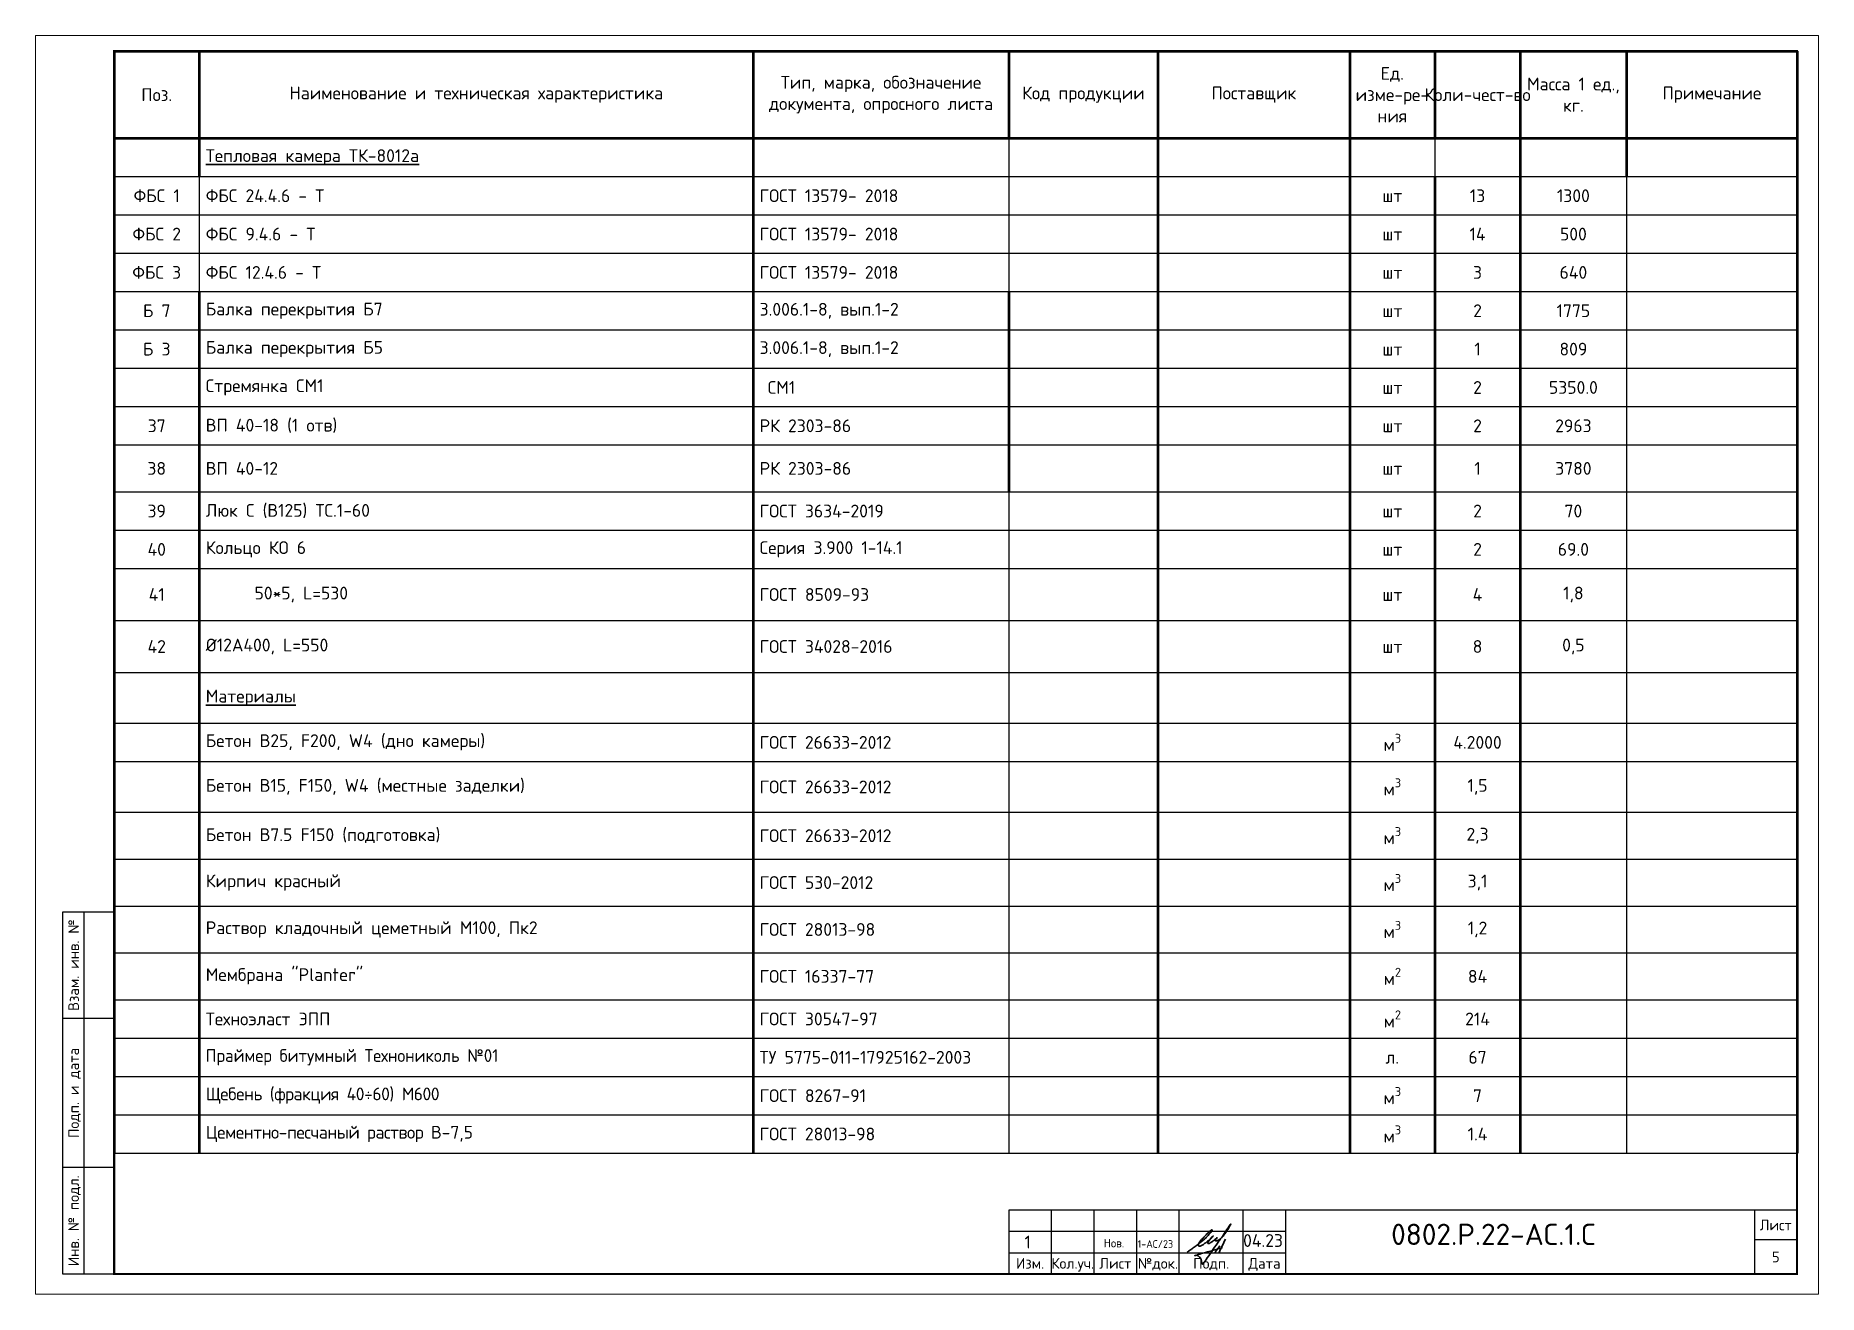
# Paper-space layout '№5' of a CAD drawing. Header units: metres, sheet in millimetres. Extents: x 0 to 418, y 0 to 295.
# The model-space entities are those that its viewports show. They can reach past a viewport. Long polylines and large blocks are cut down to what shows.
import ezdxf
from ezdxf.enums import TextEntityAlignment as Align

# ---------------------------------------------------------------- set-up
doc = ezdxf.new("R2010")
doc.units = ezdxf.units.M
doc.layers.add('Размерный', color=4, linetype='Continuous', lineweight=30)
doc.layers.add('таблица', color=250, linetype='Continuous', lineweight=35)
doc.layers.add('рамка', color=7, linetype='Continuous')
doc.styles.add('-ISOCPEUR-', font='isocpeur.ttf')
doc.styles.get("Standard").update_dxf_attribs({"font": 'GOST_Common.ttf'})

# ---------------------------------------------------------------- blocks, each defined once
blk = doc.blocks.new('*T561')
at = {"layer": 'таблица', "color": 7, "lineweight": 50, "transparency": 16777216}
for p, q in [((0, 0), (395, 0)), ((0, 0), (0, -20.43)), ((20, 0), (20, -20.43)), ((150, 0), (150, -20.43)), ((210, 0), (210, -20.43)), ((245, 0), (245, -20.43)), ((290, 0), (290, -20.43)), ((310, 0), (310, -20.43)), ((330, 0), (330, -20.43)), ((355, 0), (355, -20.43)), ((395, 0), (395, -20.43))]:
    blk.add_line(p, q, dxfattribs=at)
at = {"layer": 'таблица', "color": 0, "lineweight": 50, "transparency": 16777216}
for p, q in [((0, -20.43), (150, -20.43)), ((0, -20.43), (0, -258.64)), ((20, -20.43), (20, -29.43)), ((210, -20.43), (395, -20.43)), ((245, -20.43), (245, -258.64)), ((290, -20.43), (290, -29.43)), ((330, -20.43), (330, -29.43)), ((355, -20.43), (355, -29.43)), ((395, -20.43), (395, -258.64)), ((20, -56.43), (20, -258.64)), ((210, -56.43), (210, -103.43))]:
    blk.add_line(p, q, dxfattribs=at)
at = {"layer": 'таблица', "color": 0, "linetype": 'ByBlock', "lineweight": 50, "transparency": 16777216}
for p, q in [((150, -20.43), (210, -20.43)), ((150, -20.43), (150, -258.64)), ((290, -29.43), (290, -258.64)), ((310, -29.43), (310, -258.64)), ((330, -29.43), (330, -258.64))]:
    blk.add_line(p, q, dxfattribs=at)
at = {"layer": 'таблица', "color": 0, "linetype": 'ByBlock', "lineweight": -2, "transparency": 16777216}
for p, q in [((210, -20.43), (210, -56.43)), ((310, -20.43), (310, -29.43)), ((20, -29.43), (20, -56.43)), ((355, -29.43), (355, -258.64)), ((245, -38.43), (290, -38.43)), ((310, -38.43), (355, -38.43)), ((245, -47.43), (290, -47.43)), ((310, -47.43), (355, -47.43)), ((210, -103.43), (210, -258.64))]:
    blk.add_line(p, q, dxfattribs=at)
at = {"layer": 'таблица', "color": 0, "lineweight": 25, "transparency": 16777216}
for p, q in [((0, -29.43), (20, -29.43)), ((210, -29.43), (290, -29.43)), ((310, -29.43), (395, -29.43)), ((0, -38.43), (20, -38.43)), ((210, -38.43), (245, -38.43)), ((355, -38.43), (395, -38.43)), ((0, -47.43), (20, -47.43)), ((210, -47.43), (245, -47.43)), ((355, -47.43), (395, -47.43)), ((0, -56.43), (20, -56.43)), ((210, -56.43), (245, -56.43)), ((355, -56.43), (395, -56.43)), ((0, -65.43), (20, -65.43)), ((210, -65.43), (245, -65.43)), ((355, -65.43), (395, -65.43)), ((0, -74.43), (20, -74.43)), ((210, -74.43), (245, -74.43)), ((355, -74.43), (395, -74.43)), ((0, -83.43), (20, -83.43)), ((210, -83.43), (245, -83.43)), ((355, -83.43), (395, -83.43)), ((0, -92.43), (20, -92.43)), ((210, -92.43), (245, -92.43)), ((355, -92.43), (395, -92.43)), ((0, -103.43), (20, -103.43)), ((210, -103.43), (245, -103.43)), ((355, -103.43), (395, -103.43)), ((0, -112.43), (20, -112.43)), ((210, -112.43), (245, -112.43)), ((355, -112.43), (395, -112.43)), ((0, -121.43), (20, -121.43)), ((210, -121.43), (245, -121.43)), ((355, -121.43), (395, -121.43)), ((0, -133.63), (20, -133.63)), ((210, -133.63), (245, -133.63)), ((355, -133.63), (395, -133.63)), ((0, -145.83), (20, -145.83)), ((210, -145.83), (245, -145.83)), ((355, -145.83), (395, -145.83)), ((0, -157.73), (20, -157.73)), ((210, -157.73), (245, -157.73)), ((355, -157.73), (395, -157.73)), ((0, -166.73), (20, -166.73)), ((210, -166.73), (245, -166.73)), ((355, -166.73), (395, -166.73)), ((0, -178.63), (20, -178.63)), ((210, -178.63), (245, -178.63)), ((355, -178.63), (395, -178.63)), ((0, -189.63), (20, -189.63)), ((210, -189.63), (245, -189.63)), ((355, -189.63), (395, -189.63)), ((0, -200.63), (20, -200.63)), ((210, -200.63), (245, -200.63)), ((355, -200.63), (395, -200.63)), ((0, -211.64), (20, -211.64)), ((210, -211.64), (245, -211.64)), ((355, -211.64), (395, -211.64)), ((0, -222.64), (20, -222.64)), ((210, -222.64), (245, -222.64)), ((355, -222.64), (395, -222.64)), ((0, -231.64), (20, -231.64)), ((210, -231.64), (245, -231.64)), ((355, -231.64), (395, -231.64)), ((0, -240.64), (20, -240.64)), ((210, -240.64), (245, -240.64)), ((355, -240.64), (395, -240.64)), ((0, -249.64), (20, -249.64)), ((210, -249.64), (245, -249.64)), ((355, -249.64), (395, -249.64)), ((0, -258.64), (20, -258.64)), ((210, -258.64), (245, -258.64)), ((355, -258.64), (395, -258.64))]:
    blk.add_line(p, q, dxfattribs=at)
at = {"layer": 'таблица', "color": 0, "linetype": 'ByBlock', "lineweight": 25, "transparency": 16777216}
for p, q in [((20, -29.43), (210, -29.43)), ((290, -29.43), (310, -29.43)), ((20, -38.43), (210, -38.43)), ((290, -38.43), (310, -38.43)), ((20, -47.43), (210, -47.43)), ((290, -47.43), (310, -47.43)), ((20, -56.43), (210, -56.43)), ((245, -56.43), (355, -56.43)), ((20, -65.43), (210, -65.43)), ((245, -65.43), (355, -65.43)), ((20, -74.43), (210, -74.43)), ((245, -74.43), (355, -74.43)), ((20, -83.43), (210, -83.43)), ((245, -83.43), (355, -83.43)), ((20, -92.43), (210, -92.43)), ((245, -92.43), (355, -92.43)), ((20, -103.43), (210, -103.43)), ((245, -103.43), (355, -103.43)), ((20, -112.43), (210, -112.43)), ((245, -112.43), (355, -112.43)), ((20, -121.43), (210, -121.43)), ((245, -121.43), (355, -121.43)), ((20, -133.63), (210, -133.63)), ((245, -133.63), (355, -133.63)), ((20, -145.83), (210, -145.83)), ((245, -145.83), (355, -145.83)), ((20, -157.73), (210, -157.73)), ((245, -157.73), (355, -157.73)), ((20, -166.73), (210, -166.73)), ((245, -166.73), (355, -166.73)), ((20, -178.63), (210, -178.63)), ((245, -178.63), (355, -178.63)), ((20, -189.63), (210, -189.63)), ((245, -189.63), (355, -189.63)), ((20, -200.63), (210, -200.63)), ((245, -200.63), (355, -200.63)), ((20, -211.64), (210, -211.64)), ((245, -211.64), (355, -211.64)), ((20, -222.64), (210, -222.64)), ((245, -222.64), (355, -222.64)), ((20, -231.64), (210, -231.64)), ((245, -231.64), (355, -231.64)), ((20, -240.64), (210, -240.64)), ((245, -240.64), (355, -240.64)), ((20, -249.64), (210, -249.64)), ((245, -249.64), (355, -249.64)), ((20, -258.64), (210, -258.64)), ((245, -258.64), (355, -258.64))]:
    blk.add_line(p, q, dxfattribs=at)
at = {"layer": 'таблица', "color": 7, "transparency": 16777216, "char_height": 3, "attachment_point": 5, "style": '-ISOCPEUR-'}
for s, insert, width in [('Ед. изме-ре- ния', (300, -10.22), 17), ('Наименование и техническая характеристика', (85, -10.22), 127), ('Тип, марка, обозначение документа, опросного листа', (180, -10.22), 57), ('Код продукции', (227.5, -10.22), 32), ('Поставщик', (267.5, -10.22), 42), ('Масса 1 ед., кг.', (342.5, -10.22), 22), ('Примечание', (375, -10.22), 37), ('Поз.', (10, -10.22), 17), ('Коли-чест-во', (320, -10.22), 17), ('ФБС 1', (10, -33.93), 17), ('ФБС 2', (10, -42.93), 17), ('ФБС 3', (10, -51.93), 17), ('Б 7', (10, -60.93), 17), ('Б 3', (10, -69.93), 17), ('37', (10, -87.93), 17), ('38', (10, -97.93), 17), ('39', (10, -107.93), 17), ('41', (10, -127.53), 17), ('42', (10, -139.73), 17)]:
    blk.add_mtext(s, dxfattribs=dict(at, insert=insert, width=width))
at = {"layer": 'таблица', "color": 0, "transparency": 16777216, "char_height": 3, "style": '-ISOCPEUR-'}
for s, insert, width, attachment_point in [('{\\LТепловая камера ТК-8012а}', (21.5, -24.93), 127, 4), ('ФБС 24.4.6 - Т', (21.5, -33.93), 127, 4), ('ГОСТ 13579- 2018', (151.5, -33.93), 57, 4), ('шт', (300, -33.93), 17, 5), ('13', (320, -33.93), 17, 5), ('1300', (342.5, -33.93), 22, 5), ('ФБС 9.4.6 - Т', (21.5, -42.93), 127, 4), ('ГОСТ 13579- 2018', (151.5, -42.93), 57, 4), ('14', (320, -42.93), 17, 5), ('500', (342.5, -42.93), 22, 5), ('шт', (300, -42.93), 17, 5), ('ФБС 12.4.6 - Т', (21.5, -51.93), 127, 4), ('ГОСТ 13579- 2018', (151.5, -51.93), 57, 4), ('шт', (300, -51.93), 17, 5), ('3', (320, -51.93), 17, 5), ('640', (342.5, -51.93), 22, 5), ('Балка перекрытия Б7', (21.5, -60.93), 127, 4), ('3.006.1-8, вып.1-2', (151.5, -60.93), 57, 4), ('шт', (300, -60.93), 17, 5), ('2', (320, -60.93), 17, 5), ('1775', (342.5, -60.93), 22, 5), ('Балка перекрытия Б5', (21.5, -69.93), 127, 4), ('3.006.1-8, вып.1-2', (151.5, -69.93), 57, 4), ('шт', (300, -69.93), 17, 5), ('1', (320, -69.93), 17, 5), ('809', (342.5, -69.93), 22, 5), ('Стремянка СМ1', (21.5, -78.93), 127, 4), (' СМ1', (151.5, -78.93), 57, 4), ('шт', (300, -78.93), 17, 5), ('2', (320, -78.93), 17, 5), ('5350.0', (342.5, -78.93), 22, 5), ('ВП 40-18 (1 отв)', (21.5, -87.93), 127, 4), ('РК 2303-86', (151.5, -87.93), 57, 4), ('шт', (300, -87.93), 17, 5), ('2', (320, -87.93), 17, 5), ('2963', (342.5, -87.93), 22, 5), ('ВП 40-12 ', (21.5, -97.93), 127, 4), ('РК 2303-86', (151.5, -97.93), 57, 4), ('шт', (300, -97.93), 17, 5), ('1', (320, -97.93), 17, 5), ('3780', (342.5, -97.93), 22, 5), ('Люк С (В125) ТС.1-60', (21.5, -107.93), 127, 4), ('ГОСТ 3634-2019', (151.5, -107.93), 57, 4), ('шт', (300, -107.93), 17, 5), ('2', (320, -107.93), 17, 5), ('70', (342.5, -107.93), 22, 5), ('40', (10, -116.93), 18, 5), ('Кольцо КО 6', (21.5, -116.93), 127, 4), ('Серия 3.900 1-14.1', (151.5, -116.93), 57, 4), ('шт', (300, -116.93), 17, 5), ('2', (320, -116.93), 17, 5), ('69.0', (342.5, -116.93), 22, 5), ('      50*5, L=530', (21.5, -127.53), 127, 4), ('ГОСТ 8509-93', (151.5, -127.53), 57, 4), ('шт', (300, -127.53), 17, 5), ('4', (320, -127.53), 17, 5), ('1,8', (342.5, -127.53), 22, 5), ('%%C12А400, L=550', (21.5, -139.73), 127, 4), ('0,5', (342.5, -139.73), 22, 5), ('{\\C0;ГОСТ 34028-2016}', (151.5, -139.73), 57, 4), ('шт', (300, -139.73), 17, 5), ('8', (320, -139.73), 17, 5), ('{\\LМатериалы}', (21.5, -151.78), 127, 4), ('\\A1;Бетон В25, F200, W4 (дно камеры) ', (21.5, -162.23), 127, 4), ('{\\C7;ГОСТ 26633-2012}', (151.5, -162.23), 57, 4), ('\\A1;м{\\H0.7x;\\S3^ ;}', (300, -162.23), 17, 5), ('4.2000', (320, -162.23), 17, 5), ('\\A1;Бетон В15, F150, W4 (местные заделки)', (21.5, -172.68), 127, 4), ('ГОСТ 26633-2012', (151.5, -172.68), 57, 4), ('\\A1;м{\\H0.7x;\\S3^ ;}', (300, -172.68), 17, 5), ('1,5', (320, -172.68), 17, 5), ('{\\fISOCPEUR|b0|i0|c204|p34;Бетон В7.5 F150\\fISOCPEUR|b0|i0|c0|p34; \\fISOCPEUR|b0|i0|c204|p34;(подготовка)}', (21.5, -184.13), 127, 4), ('ГОСТ 26633-2012', (151.5, -184.13), 57, 4), ('\\A1;м{\\H0.7x;\\S3^ ;}', (300, -184.13), 17, 5), ('2,3', (320, -184.13), 17, 5), ('Кирпич красный ', (21.5, -195.13), 127, 4), ('ГОСТ 530-2012', (151.5, -195.13), 57, 4), ('\\A1;м{\\H0.7x;\\S3^ ;}', (300, -195.13), 17, 5), ('3,1', (320, -195.13), 17, 5), ('Раствор кладочный цеметный М100, Пк2', (21.5, -206.14), 127, 4), ('ГОСТ 28013-98', (151.5, -206.14), 57, 4), ('\\A1;м{\\H0.7x;\\S3^ ;}', (300, -206.14), 17, 5), ('1,2', (320, -206.14), 17, 5), ('Мембрана "Planter"', (21.5, -217.14), 127, 4), ('ГОСТ 16337-77', (151.5, -217.14), 57, 4), ('\\A1;м{\\H0.7x;\\S2^ ;}', (300, -217.14), 17, 5), ('84', (320, -217.14), 17, 5), ('Техноэласт ЭПП', (21.5, -227.14), 127, 4), ('ГОСТ 30547-97', (151.5, -227.14), 57, 4), ('\\A1;м{\\H0.7x;\\S2^ ;}', (300, -227.14), 17, 5), ('214', (320, -227.14), 17, 5), ('{\\fGOST Common|b0|i0|c204|p34;\\C256;Праймер битумный Технониколь №01}', (21.5, -236.14), 127, 4), ('ТУ 5775-011-17925162-2003', (151.5, -236.14), 57, 4), ('л.', (300, -236.14), 17, 5), ('67', (320, -236.14), 17, 5), ('{\\T0.95;Щебень (фракция 40÷60) М600}', (21.5, -245.14), 127, 4), ('ГОСТ 8267-91', (151.5, -245.14), 57, 4), ('\\A1;м{\\H0.7x;\\S3^ ;}', (300, -245.14), 17, 5), ('7', (320, -245.14), 17, 5), ('{\\T0.95;Цементно-песчаный раствор \\fISOCPEUR|b0|i0|c204|p34;\\T1;\\C0;В-7,5}', (21.5, -254.14), 127, 4), ('{\\C7;ГОСТ 28013-98}', (151.5, -254.14), 57, 4), ('\\A1;м{\\H0.7x;\\S3^ ;}', (300, -254.14), 17, 5), ('1.4', (320, -254.14), 17, 5)]:
    blk.add_mtext(s, dxfattribs=dict(at, insert=insert, width=width, attachment_point=attachment_point))
blk = doc.blocks.new('подпись')
at = {"lineweight": 30}
for points in [[(-0.82, -1.23), (-0.21, -0.8), (0.43, -0.36), (0.86, -0.08), (1.32, 0.25), (2, 0.77), (2.8, 1.4), (3.27, 1.83), (3.84, 2.36), (4.46, 3.07), (5.01, 3.73), (5.08, 3.95), (5.01, 4.03), (4.91, 4), (4.76, 3.88), (4.33, 3.49), (3.4, 2.58), (2.34, 1.43), (1.83, 0.48), (1.87, 0.23), (1.99, 0.16), (2.17, 0.16), (2.41, 0.25), (3.02, 0.6), (3.71, 1.09), (4.34, 1.62), (5.32, 2.55), (4.75, 1.98), (4.27, 1.36), (4.08, 1.05), (4.07, 0.85), (4.11, 0.78), (4.25, 0.78), (4.42, 0.84), (4.78, 1.05), (5.16, 1.3), (5.47, 1.51), (5.72, 1.73), (6.05, 1.99), (6.23, 2.18), (5.94, 1.88), (5.8, 1.63), (5.8, 1.5), (5.89, 1.44), (6.13, 1.46), (6.57, 1.6), (6.9, 1.79), (7.5, 2.39), (8.04, 3.08), (8.61, 3.92), (9.15, 4.76), (9.43, 5.33), (8, 3.26), (6.29, 0.88), (3.58, -3.07), (3.05, -3.8), (2.85, -4.05), (2.49, -2.98), (2.12, -2.39), (1.3, -1.96), (1.02, -2.03), (2.91, -1.44), (4.7, -0.96), (7.51, -0.15)], [(6.86, 0.23), (5.67, -1.43)], [(8.19, 1.85), (6.68, -1.27)]]:
    blk.add_spline(points, degree=3, dxfattribs=at)
blk = doc.blocks.new('Подпись Леха')
at = {"layer": 'рамка'}
blk.add_blockref('подпись', (2.7, 0.11), dxfattribs=at)

msp = doc.modelspace()

# ---------------------------------------------------------------- linework, layer by layer
for p, q in [((14576.1076, 2835.9949), (14576.1076, 2920.9949)), ((14583.1076, 2895.9949), (14571.1076, 2895.9949)), ((14583.1076, 2860.9949), (14571.1076, 2860.9949)), ((14803.1076, 2835.9949), (14803.1076, 2850.9949)), ((14813.1076, 2835.9949), (14813.1076, 2850.9949)), ((14823.1076, 2835.9949), (14823.1076, 2850.9949)), ((14833.1076, 2835.9949), (14833.1076, 2850.9949)), ((14848.1076, 2835.9949), (14848.1076, 2850.9949)), ((14858.1076, 2835.9949), (14858.1076, 2850.9949)), ((14968.1076, 2850.9949), (14968.1076, 2835.9949)), ((14858.1076, 2845.9949), (14793.1076, 2845.9949)), ((14793.1076, 2840.9949), (14858.1076, 2840.9949)), ((14978.1076, 2843.9949), (14968.1076, 2843.9949))]:
    msp.add_line(p, q)
for points in [[(14563.1076, 3127.9949), (14983.1076, 3127.9949), (14983.1076, 2830.9949), (14563.1076, 2830.9949)], [(14583.1076, 2835.9949), (14571.1076, 2835.9949), (14571.1076, 2920.9949), (14583.1076, 2920.9949)], [(14793.1076, 2835.9949), (14978.1076, 2835.9949), (14978.1076, 2850.9949), (14793.1076, 2850.9949)]]:
    msp.add_lwpolyline(points, close=True)
at = {"const_width": 0.5}
msp.add_lwpolyline([(14583.1076, 3122.9949), (14978.1076, 3122.9949), (14978.1076, 2835.9949), (14583.1076, 2835.9949)], close=True, dxfattribs=at)

# ---------------------------------------------------------------- block references
for name, p in [('*T561', (14583.1076, 3122.9949)), ('Подпись Леха', (14833.0542, 2842.2413))]:
    msp.add_blockref(name, p)

# ---------------------------------------------------------------- texts
at = {"style": '-ISOCPEUR-'}
for s, p in [('Взам. инв. №', (14573.6076, 2908.4949)), ('Подп. и дата', (14573.6076, 2878.4949)), ('Инв. № подл.', (14573.6076, 2848.4949))]:
    msp.add_text(s, height=2.5, rotation=90, dxfattribs=at).set_placement(p, align=Align.MIDDLE_CENTER)
for s, p in [('Лист', (14973.1076, 2847.4949)), ('Изм.', (14798.1076, 2838.4949)), ('Кол.уч.', (14808.1076, 2838.4949)), ('Лист', (14818.1076, 2838.4949)), ('№док.', (14828.1076, 2838.4949)), ('Подп.', (14840.6076, 2838.4949)), ('Дата', (14853.1076, 2838.4949))]:
    msp.add_text(s, height=2.5, dxfattribs=at).set_placement(p, align=Align.MIDDLE_CENTER)
at = {"insert": (14882.3052, 2847.803), "char_height": 5, "width": 38.557853, "attachment_point": 1}
msp.add_mtext('\\pi-9.47107,l10;{\\fISOCPEUR|b0|i0|c204|p34;\\C7;0802.Р.22-АС.1.С}', dxfattribs=at)
at = {"style": '-ISOCPEUR-'}
msp.add_attdef('5', text='*', height=2.5, dxfattribs=at).set_placement((14973.1076, 2839.9949), align=Align.MIDDLE_CENTER)
at = {"layer": 'Размерный', "color": 0, "style": '-ISOCPEUR-'}
for s, p in [('04.23', (14848.0916, 2842.3543)), ('1', (14796.7998, 2842.0068))]:
    msp.add_text(s, height=3, dxfattribs=at).set_placement(p)
at = {"layer": 'Размерный', "color": 0}
for s, height, p in [('Нов.', 2, (14815.3759, 2842.2384)), ('1-АС/23', 1.8, (14823.3304, 2842.1335))]:
    msp.add_text(s, height=height, dxfattribs=at).set_placement(p)

psp = doc.layouts.new('№5')

# ---------------------------------------------------------------- viewports
at = {"layer": '0'}
psp.add_viewport(center=(209.21, 147.71), size=(418.41, 295.4095), view_center_point=(14773.8997, 2978.9307), view_height=295.409533, dxfattribs=at)

doc.saveas('drawing.dxf')
